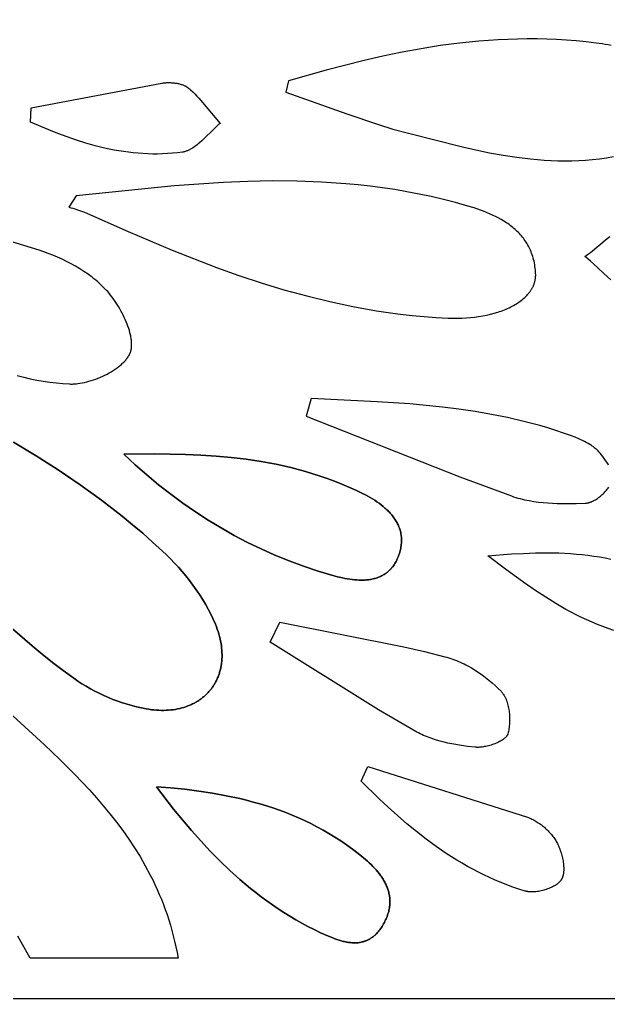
# Model space of a CAD drawing. Header units: millimetres. Extents: x 676 to 2676, y 767 to 1767.
# Drawn here: x 1864.7 to 2156.6, y 767.3 to 1252.6 of the extents above; entities that cross this region are included whole.
import ezdxf

# ---------------------------------------------------------------- set-up
doc = ezdxf.new("R2010")
doc.units = ezdxf.units.MM
doc.layers.add('Layer 1', color=7, linetype='Continuous')

msp = doc.modelspace()

# ---------------------------------------------------------------- linework, layer by layer
at = {"layer": 'Layer 1'}
for points in [[(675.98, 767.35), (2675.98, 767.35), (2675.98, 1767.35), (675.98, 1767.35)], [(1870.34, 1208.91), (1935.13, 1221.09), (1935.53, 1221.15), (1935.95, 1221.2), (1936.36, 1221.25), (1936.79, 1221.29), (1937.22, 1221.32), (1937.66, 1221.35), (1938.1, 1221.36), (1938.55, 1221.37), (1939, 1221.36), (1939.45, 1221.35), (1939.91, 1221.33), (1940.36, 1221.3), (1940.81, 1221.26), (1941.27, 1221.22), (1941.72, 1221.16), (1942.17, 1221.09), (1942.61, 1221.02), (1943.05, 1220.93), (1943.49, 1220.84), (1943.92, 1220.73), (1944.34, 1220.62), (1944.76, 1220.49), (1945.17, 1220.36), (1945.56, 1220.21), (1945.95, 1220.06), (1946.33, 1219.89), (1946.52, 1219.81), (1946.7, 1219.72), (1946.88, 1219.63), (1947.05, 1219.53), (1947.22, 1219.44), (1947.39, 1219.34), (1947.56, 1219.23), (1947.72, 1219.13), (1947.88, 1219.02), (1948.03, 1218.91), (1948.18, 1218.8), (1948.33, 1218.68), (1948.89, 1218.21), (1949.44, 1217.74), (1950.52, 1216.76), (1951.57, 1215.75), (1952.59, 1214.71), (1953.6, 1213.64), (1954.58, 1212.55), (1964.06, 1201.16), (1963.48, 1200.68), (1962.9, 1200.19), (1961.76, 1199.16), (1954.95, 1192.54), (1953.81, 1191.5), (1953.23, 1191.01), (1952.65, 1190.53), (1952.07, 1190.08), (1951.49, 1189.64), (1950.9, 1189.23), (1950.31, 1188.84), (1950.02, 1188.66), (1949.72, 1188.48), (1949.42, 1188.32), (1949.12, 1188.16), (1948.82, 1188), (1948.52, 1187.86), (1948.21, 1187.72), (1947.91, 1187.59), (1947.6, 1187.47), (1947.3, 1187.36), (1946.99, 1187.26), (1946.68, 1187.17), (1946.37, 1187.09), (1946.05, 1187.02), (1945.74, 1186.96), (1945.42, 1186.91), (1942.93, 1186.59), (1940.45, 1186.34), (1937.99, 1186.15), (1935.53, 1186.03), (1933.08, 1185.97), (1930.64, 1185.97), (1928.21, 1186.03), (1925.79, 1186.14), (1923.38, 1186.31), (1920.98, 1186.54), (1918.59, 1186.82), (1916.21, 1187.15), (1913.83, 1187.52), (1911.47, 1187.95), (1909.11, 1188.42), (1906.76, 1188.93), (1902.09, 1190.08), (1897.44, 1191.39), (1892.83, 1192.84), (1888.24, 1194.41), (1883.68, 1196.1), (1879.15, 1197.89), (1870.15, 1201.72)], [(1916.3, 1037.17), (1931.67, 1037.33), (1946.93, 1037.06), (1954.51, 1036.72), (1962.05, 1036.22), (1969.56, 1035.52), (1977.02, 1034.62), (1984.45, 1033.5), (1988.14, 1032.84), (1991.82, 1032.13), (1995.49, 1031.34), (1999.15, 1030.48), (2002.79, 1029.56), (2006.42, 1028.55), (2010.04, 1027.48), (2013.64, 1026.32), (2017.22, 1025.08), (2020.8, 1023.75), (2024.35, 1022.34), (2027.9, 1020.83), (2031.42, 1019.24), (2034.93, 1017.55), (2036.13, 1016.94), (2037.31, 1016.31), (2038.46, 1015.66), (2039.6, 1014.99), (2040.71, 1014.29), (2041.79, 1013.57), (2042.85, 1012.83), (2043.87, 1012.07), (2044.86, 1011.28), (2045.81, 1010.47), (2046.27, 1010.06), (2046.72, 1009.64), (2047.16, 1009.22), (2047.59, 1008.79), (2048, 1008.35), (2048.41, 1007.91), (2048.81, 1007.46), (2049.19, 1007.01), (2049.56, 1006.55), (2049.92, 1006.08), (2050.26, 1005.61), (2050.6, 1005.13), (2050.92, 1004.65), (2051.22, 1004.16), (2051.51, 1003.66), (2051.79, 1003.16), (2052.05, 1002.65), (2052.3, 1002.13), (2052.53, 1001.61), (2052.74, 1001.09), (2052.94, 1000.55), (2053.13, 1000.01), (2053.29, 999.47), (2053.44, 998.92), (2053.58, 998.36), (2053.69, 997.79), (2053.79, 997.22), (2053.87, 996.64), (2053.93, 996.06), (2053.97, 995.47), (2054, 994.87), (2054, 994.27), (2053.99, 993.66), (2053.95, 993.05), (2053.9, 992.42), (2053.82, 991.8), (2053.72, 991.16), (2053.61, 990.52), (2053.47, 989.87), (2053.31, 989.22), (2053.12, 988.55), (2052.92, 987.89), (2052.69, 987.21), (2052.44, 986.53), (2052.18, 985.87), (2051.9, 985.24), (2051.61, 984.62), (2051.31, 984.03), (2051, 983.46), (2050.67, 982.91), (2050.33, 982.38), (2049.98, 981.88), (2049.62, 981.39), (2049.44, 981.15), (2049.25, 980.92), (2049.06, 980.7), (2048.87, 980.48), (2048.67, 980.26), (2048.47, 980.05), (2048.27, 979.84), (2048.07, 979.64), (2047.87, 979.44), (2047.66, 979.25), (2047.45, 979.06), (2047.24, 978.88), (2047.02, 978.7), (2046.8, 978.53), (2046.58, 978.36), (2046.36, 978.19), (2046.14, 978.03), (2045.91, 977.87), (2045.45, 977.57), (2044.98, 977.29), (2044.51, 977.02), (2044.02, 976.77), (2043.53, 976.54), (2043.03, 976.32), (2042.53, 976.12), (2042.01, 975.93), (2041.49, 975.76), (2040.97, 975.6), (2040.44, 975.46), (2039.9, 975.33), (2039.36, 975.21), (2038.81, 975.11), (2038.25, 975.02), (2037.69, 974.94), (2037.13, 974.87), (2036.56, 974.82), (2035.99, 974.78), (2035.41, 974.75), (2034.84, 974.73), (2034.25, 974.72), (2033.08, 974.74), (2031.89, 974.79), (2030.7, 974.89), (2029.5, 975.02), (2028.3, 975.18), (2027.1, 975.37), (2025.9, 975.59), (2024.69, 975.83), (2022.31, 976.38), (2019.95, 977), (2012.6, 979.19), (2005.37, 981.61), (1998.26, 984.24), (1991.28, 987.09), (1984.41, 990.16), (1977.67, 993.44), (1971.04, 996.92), (1964.53, 1000.62), (1958.13, 1004.51), (1951.84, 1008.6), (1945.66, 1012.89), (1939.58, 1017.37), (1933.61, 1022.04), (1927.74, 1026.9), (1921.97, 1031.95)], [(1916.3, 1037.17), (1921.97, 1031.95), (1927.74, 1026.9), (1933.61, 1022.04), (1939.58, 1017.37), (1945.66, 1012.89), (1951.84, 1008.6), (1958.13, 1004.51), (1964.53, 1000.62), (1971.04, 996.92), (1977.67, 993.44), (1984.41, 990.16), (1991.28, 987.09), (1998.26, 984.24), (2005.37, 981.61), (2012.6, 979.19), (2019.95, 977), (2022.31, 976.38), (2024.69, 975.83), (2025.9, 975.59), (2027.1, 975.37), (2028.3, 975.18), (2029.5, 975.02), (2030.7, 974.89), (2031.89, 974.79), (2033.08, 974.74), (2034.25, 974.72), (2034.84, 974.73), (2035.41, 974.75), (2035.99, 974.78), (2036.56, 974.82), (2037.13, 974.87), (2037.69, 974.94), (2038.25, 975.02), (2038.81, 975.11), (2039.36, 975.21), (2039.9, 975.33), (2040.44, 975.46), (2040.97, 975.6), (2041.49, 975.76), (2042.01, 975.93), (2042.53, 976.12), (2043.03, 976.32), (2043.53, 976.54), (2044.02, 976.77), (2044.51, 977.02), (2044.98, 977.29), (2045.45, 977.57), (2045.91, 977.87), (2046.14, 978.03), (2046.36, 978.19), (2046.58, 978.36), (2046.8, 978.53), (2047.02, 978.7), (2047.24, 978.88), (2047.45, 979.06), (2047.66, 979.25), (2047.87, 979.44), (2048.07, 979.64), (2048.27, 979.84), (2048.47, 980.05), (2048.67, 980.26), (2048.87, 980.48), (2049.06, 980.7), (2049.25, 980.92), (2049.44, 981.15), (2049.62, 981.39), (2049.98, 981.88), (2050.33, 982.38), (2050.67, 982.91), (2051, 983.46), (2051.31, 984.03), (2051.61, 984.62), (2051.9, 985.24), (2052.18, 985.87), (2052.44, 986.53), (2052.69, 987.21), (2052.92, 987.89), (2053.12, 988.55), (2053.31, 989.22), (2053.47, 989.87), (2053.61, 990.52), (2053.72, 991.16), (2053.82, 991.8), (2053.9, 992.42), (2053.95, 993.05), (2053.99, 993.66), (2054, 994.27), (2054, 994.87), (2053.97, 995.47), (2053.93, 996.06), (2053.87, 996.64), (2053.79, 997.22), (2053.69, 997.79), (2053.58, 998.36), (2053.44, 998.92), (2053.29, 999.47), (2053.13, 1000.01), (2052.94, 1000.55), (2052.74, 1001.09), (2052.53, 1001.61), (2052.3, 1002.13), (2052.05, 1002.65), (2051.79, 1003.16), (2051.51, 1003.66), (2051.22, 1004.16), (2050.92, 1004.65), (2050.6, 1005.13), (2050.26, 1005.61), (2049.92, 1006.08), (2049.56, 1006.55), (2049.19, 1007.01), (2048.81, 1007.46), (2048.41, 1007.91), (2048, 1008.35), (2047.59, 1008.79), (2047.16, 1009.22), (2046.72, 1009.64), (2046.27, 1010.06), (2045.81, 1010.47), (2044.86, 1011.28), (2043.87, 1012.07), (2042.85, 1012.83), (2041.79, 1013.57), (2040.71, 1014.29), (2039.6, 1014.99), (2038.46, 1015.66), (2037.31, 1016.31), (2036.13, 1016.94), (2034.93, 1017.55), (2031.42, 1019.24), (2027.9, 1020.83), (2024.35, 1022.34), (2020.8, 1023.75), (2017.22, 1025.08), (2013.64, 1026.32), (2010.04, 1027.48), (2006.42, 1028.55), (2002.79, 1029.56), (1999.15, 1030.48), (1995.49, 1031.34), (1991.82, 1032.13), (1988.14, 1032.84), (1984.45, 1033.5), (1977.02, 1034.62), (1969.56, 1035.52), (1962.05, 1036.22), (1954.51, 1036.72), (1946.93, 1037.06), (1931.67, 1037.33)], [(1993.68, 953.92), (2055.2, 941.63), (2065.38, 939.3), (2075.51, 936.77), (2076.46, 936.51), (2077.42, 936.23), (2078.38, 935.92), (2079.33, 935.59), (2080.28, 935.23), (2081.23, 934.86), (2082.18, 934.46), (2083.12, 934.04), (2084.06, 933.61), (2084.99, 933.15), (2085.92, 932.68), (2086.84, 932.19), (2088.67, 931.16), (2090.47, 930.06), (2092.23, 928.91), (2093.96, 927.7), (2095.65, 926.44), (2097.3, 925.14), (2098.9, 923.81), (2100.44, 922.44), (2101.94, 921.04), (2103.37, 919.62), (2103.56, 919.42), (2103.75, 919.2), (2103.94, 918.98), (2104.12, 918.74), (2104.3, 918.5), (2104.47, 918.25), (2104.64, 918), (2104.8, 917.74), (2104.96, 917.47), (2105.11, 917.19), (2105.26, 916.91), (2105.4, 916.62), (2105.54, 916.32), (2105.68, 916.02), (2105.8, 915.72), (2105.93, 915.4), (2106.05, 915.09), (2106.16, 914.77), (2106.38, 914.11), (2106.58, 913.43), (2106.76, 912.74), (2106.92, 912.04), (2107.06, 911.32), (2107.19, 910.6), (2107.29, 909.86), (2107.38, 909.12), (2107.46, 908.38), (2107.51, 907.63), (2107.55, 906.88), (2107.57, 906.13), (2107.57, 905.39), (2107.56, 904.65), (2107.53, 903.92), (2107.49, 903.19), (2107.42, 902.47), (2107.34, 901.77), (2107.25, 901.08), (2107.14, 900.4), (2107.01, 899.74), (2106.87, 899.1), (2106.71, 898.49), (2106.7, 898.44), (2106.69, 898.4), (2106.66, 898.32), (2106.63, 898.23), (2106.59, 898.15), (2106.56, 898.07), (2106.52, 897.98), (2106.47, 897.9), (2106.43, 897.81), (2106.38, 897.73), (2106.33, 897.65), (2106.27, 897.56), (2106.21, 897.48), (2106.15, 897.4), (2106.09, 897.32), (2106.02, 897.23), (2105.96, 897.15), (2105.89, 897.07), (2105.81, 896.99), (2105.74, 896.9), (2105.66, 896.82), (2105.49, 896.66), (2105.32, 896.5), (2105.13, 896.34), (2104.94, 896.18), (2104.74, 896.02), (2104.53, 895.87), (2104.31, 895.71), (2104.09, 895.56), (2103.85, 895.41), (2103.61, 895.26), (2103.11, 894.96), (2102.59, 894.68), (2102.04, 894.4), (2101.47, 894.14), (2100.88, 893.88), (2100.28, 893.64), (2099.67, 893.41), (2099.04, 893.19), (2098.41, 892.98), (2097.77, 892.79), (2097.12, 892.61), (2096.48, 892.45), (2095.84, 892.31), (2095.2, 892.18), (2094.57, 892.07), (2093.94, 891.98), (2093.33, 891.91), (2092.73, 891.86), (2092.15, 891.82), (2091.86, 891.82), (2091.58, 891.82), (2091.31, 891.82), (2091.04, 891.83), (2090.77, 891.85), (2090.52, 891.87), (2086.68, 892.29), (2082.8, 892.83), (2080.86, 893.16), (2078.93, 893.52), (2077, 893.93), (2075.08, 894.38), (2073.18, 894.87), (2071.3, 895.42), (2069.45, 896.01), (2067.63, 896.67), (2065.84, 897.37), (2064.95, 897.75), (2064.08, 898.14), (2063.22, 898.54), (2062.37, 898.96), (2061.54, 899.4), (2060.71, 899.86), (2042.53, 910.49), (1988.88, 943.98)], [(2037.22, 882.3), (2116.5, 857.17), (2117.03, 856.97), (2117.57, 856.76), (2118.11, 856.53), (2118.64, 856.28), (2119.18, 856.02), (2119.71, 855.74), (2120.24, 855.44), (2120.77, 855.13), (2121.3, 854.81), (2121.82, 854.47), (2122.33, 854.12), (2122.84, 853.75), (2123.35, 853.37), (2123.84, 852.98), (2124.33, 852.58), (2124.82, 852.17), (2125.29, 851.75), (2125.76, 851.32), (2126.21, 850.88), (2126.66, 850.44), (2127.09, 849.98), (2127.52, 849.52), (2127.93, 849.06), (2128.33, 848.58), (2128.72, 848.11), (2129.09, 847.62), (2129.45, 847.14), (2129.79, 846.65), (2130.12, 846.15), (2130.43, 845.66), (2130.73, 845.16), (2131, 844.66), (2131.27, 844.15), (2131.53, 843.62), (2131.79, 843.07), (2132.03, 842.5), (2132.27, 841.92), (2132.5, 841.32), (2132.72, 840.71), (2132.93, 840.09), (2133.13, 839.45), (2133.32, 838.82), (2133.5, 838.17), (2133.66, 837.52), (2133.81, 836.87), (2133.94, 836.21), (2134.06, 835.56), (2134.16, 834.91), (2134.25, 834.26), (2134.32, 833.62), (2134.37, 832.98), (2134.41, 832.35), (2134.42, 831.73), (2134.41, 831.13), (2134.4, 830.83), (2134.39, 830.54), (2134.37, 830.25), (2134.34, 829.96), (2134.31, 829.68), (2134.27, 829.4), (2134.23, 829.12), (2134.18, 828.85), (2134.13, 828.59), (2134.07, 828.33), (2134, 828.08), (2133.93, 827.83), (2133.85, 827.59), (2133.76, 827.35), (2133.67, 827.12), (2133.57, 826.9), (2133.52, 826.79), (2133.47, 826.68), (2133.42, 826.57), (2133.36, 826.47), (2133.3, 826.37), (2133.24, 826.27), (2133.18, 826.17), (2133.12, 826.07), (2133.05, 825.97), (2132.98, 825.88), (2132.91, 825.78), (2132.84, 825.69), (2132.76, 825.59), (2132.68, 825.5), (2132.52, 825.31), (2132.35, 825.12), (2132.17, 824.94), (2131.97, 824.76), (2131.78, 824.58), (2131.57, 824.4), (2131.35, 824.23), (2131.13, 824.06), (2130.9, 823.89), (2130.66, 823.72), (2130.41, 823.56), (2130.16, 823.4), (2129.9, 823.24), (2129.64, 823.09), (2129.37, 822.94), (2128.81, 822.64), (2128.23, 822.36), (2127.64, 822.1), (2127.03, 821.84), (2126.4, 821.61), (2125.77, 821.38), (2125.12, 821.18), (2124.47, 820.99), (2123.81, 820.82), (2123.15, 820.67), (2122.49, 820.53), (2121.83, 820.42), (2121.17, 820.32), (2120.52, 820.24), (2119.87, 820.19), (2119.24, 820.16), (2118.93, 820.15), (2118.62, 820.15), (2118.31, 820.15), (2118.01, 820.16), (2117.71, 820.17), (2117.42, 820.19), (2117.13, 820.22), (2116.85, 820.25), (2116.57, 820.29), (2116.29, 820.34), (2116.03, 820.39), (2115.77, 820.45), (2115.51, 820.51), (2115.26, 820.58), (2112.23, 821.54), (2109.23, 822.55), (2106.28, 823.64), (2103.36, 824.78), (2100.49, 825.98), (2097.65, 827.24), (2094.85, 828.56), (2092.09, 829.93), (2089.36, 831.35), (2086.67, 832.83), (2084.01, 834.35), (2081.38, 835.92), (2078.78, 837.54), (2076.21, 839.21), (2071.16, 842.67), (2066.22, 846.29), (2061.38, 850.05), (2056.64, 853.96), (2051.98, 857.98), (2047.39, 862.12), (2042.88, 866.36), (2034.03, 875.07)], [(1932.46, 872.31), (1939.53, 871.73), (1946.53, 871.01), (1953.48, 870.13), (1960.35, 869.08), (1967.14, 867.84), (1973.85, 866.39), (1977.17, 865.59), (1980.47, 864.72), (1983.74, 863.8), (1987, 862.82), (1990.22, 861.77), (1993.43, 860.65), (1996.6, 859.47), (1999.75, 858.22), (2002.87, 856.89), (2005.97, 855.5), (2009.03, 854.02), (2012.07, 852.47), (2015.08, 850.83), (2018.05, 849.12), (2021, 847.32), (2023.91, 845.43), (2026.79, 843.46), (2029.64, 841.39), (2032.45, 839.23), (2035.23, 836.98), (2036.18, 836.17), (2037.11, 835.36), (2038.02, 834.53), (2038.9, 833.68), (2039.76, 832.83), (2040.59, 831.96), (2041.39, 831.08), (2042.15, 830.19), (2042.88, 829.28), (2043.58, 828.36), (2043.91, 827.9), (2044.23, 827.43), (2044.54, 826.96), (2044.84, 826.49), (2045.13, 826.01), (2045.41, 825.53), (2045.68, 825.04), (2045.93, 824.55), (2046.18, 824.06), (2046.41, 823.56), (2046.63, 823.06), (2046.83, 822.56), (2047.03, 822.05), (2047.21, 821.54), (2047.37, 821.03), (2047.53, 820.51), (2047.67, 819.98), (2047.79, 819.46), (2047.9, 818.93), (2048, 818.4), (2048.08, 817.86), (2048.14, 817.32), (2048.19, 816.77), (2048.22, 816.22), (2048.24, 815.67), (2048.24, 815.11), (2048.23, 814.55), (2048.19, 813.98), (2048.14, 813.41), (2048.08, 812.84), (2047.99, 812.26), (2047.89, 811.68), (2047.77, 811.09), (2047.63, 810.5), (2047.47, 809.91), (2047.29, 809.31), (2047.09, 808.7), (2046.88, 808.09), (2046.64, 807.48), (2046.39, 806.87), (2046.11, 806.24), (2045.81, 805.62), (2045.49, 804.99), (2045.15, 804.35), (2044.78, 803.69), (2044.39, 803.05), (2044, 802.45), (2043.6, 801.86), (2043.2, 801.31), (2042.79, 800.78), (2042.37, 800.28), (2041.95, 799.81), (2041.52, 799.36), (2041.3, 799.14), (2041.08, 798.93), (2040.86, 798.73), (2040.64, 798.53), (2040.42, 798.34), (2040.2, 798.16), (2039.97, 797.98), (2039.74, 797.8), (2039.52, 797.64), (2039.29, 797.47), (2039.06, 797.32), (2038.83, 797.16), (2038.59, 797.02), (2038.36, 796.88), (2038.12, 796.74), (2037.89, 796.61), (2037.65, 796.49), (2037.41, 796.37), (2037.17, 796.26), (2036.93, 796.15), (2036.69, 796.04), (2036.45, 795.95), (2036.21, 795.85), (2035.96, 795.76), (2035.72, 795.68), (2035.47, 795.6), (2035.22, 795.52), (2034.98, 795.45), (2034.73, 795.39), (2034.48, 795.33), (2033.98, 795.22), (2033.47, 795.13), (2032.97, 795.05), (2032.46, 794.99), (2031.94, 794.95), (2031.43, 794.93), (2030.91, 794.91), (2030.4, 794.92), (2029.88, 794.93), (2029.36, 794.96), (2028.83, 795.01), (2028.31, 795.06), (2027.78, 795.13), (2027.26, 795.21), (2026.73, 795.31), (2026.21, 795.41), (2025.68, 795.52), (2025.15, 795.65), (2024.1, 795.92), (2023.05, 796.23), (2022, 796.57), (2020.95, 796.94), (2019.92, 797.33), (2017.86, 798.16), (2015.85, 799.04), (2013.89, 799.94), (2010.73, 801.46), (2007.63, 803.03), (2004.57, 804.67), (2001.56, 806.37), (1998.6, 808.12), (1995.69, 809.93), (1992.82, 811.8), (1990, 813.71), (1987.22, 815.68), (1984.48, 817.71), (1981.78, 819.78), (1979.13, 821.9), (1973.93, 826.27), (1968.87, 830.83), (1963.95, 835.55), (1959.15, 840.42), (1954.47, 845.44), (1949.9, 850.59), (1945.42, 855.86), (1941.02, 861.25)], [(1932.46, 872.31), (1941.02, 861.25), (1945.42, 855.86), (1949.9, 850.59), (1954.47, 845.44), (1959.15, 840.42), (1963.95, 835.55), (1968.87, 830.83), (1973.93, 826.27), (1979.13, 821.9), (1981.78, 819.78), (1984.48, 817.71), (1987.22, 815.68), (1990, 813.71), (1992.82, 811.8), (1995.69, 809.93), (1998.6, 808.12), (2001.56, 806.37), (2004.57, 804.67), (2007.63, 803.03), (2010.73, 801.46), (2013.89, 799.94), (2015.85, 799.04), (2017.86, 798.16), (2019.92, 797.33), (2020.95, 796.94), (2022, 796.57), (2023.05, 796.23), (2024.1, 795.92), (2025.15, 795.65), (2025.68, 795.52), (2026.21, 795.41), (2026.73, 795.31), (2027.26, 795.21), (2027.78, 795.13), (2028.31, 795.06), (2028.83, 795.01), (2029.36, 794.96), (2029.88, 794.93), (2030.4, 794.92), (2030.91, 794.91), (2031.43, 794.93), (2031.94, 794.95), (2032.46, 794.99), (2032.97, 795.05), (2033.47, 795.13), (2033.98, 795.22), (2034.48, 795.33), (2034.73, 795.39), (2034.98, 795.45), (2035.22, 795.52), (2035.47, 795.6), (2035.72, 795.68), (2035.96, 795.76), (2036.21, 795.85), (2036.45, 795.95), (2036.69, 796.04), (2036.93, 796.15), (2037.17, 796.26), (2037.41, 796.37), (2037.65, 796.49), (2037.89, 796.61), (2038.12, 796.74), (2038.36, 796.88), (2038.59, 797.02), (2038.83, 797.16), (2039.06, 797.32), (2039.29, 797.47), (2039.52, 797.64), (2039.74, 797.8), (2039.97, 797.98), (2040.2, 798.16), (2040.42, 798.34), (2040.64, 798.53), (2040.86, 798.73), (2041.08, 798.93), (2041.3, 799.14), (2041.52, 799.36), (2041.95, 799.81), (2042.37, 800.28), (2042.79, 800.78), (2043.2, 801.31), (2043.6, 801.86), (2044, 802.45), (2044.39, 803.05), (2044.78, 803.69), (2045.15, 804.35), (2045.49, 804.99), (2045.81, 805.62), (2046.11, 806.24), (2046.39, 806.87), (2046.64, 807.48), (2046.88, 808.09), (2047.09, 808.7), (2047.29, 809.31), (2047.47, 809.91), (2047.63, 810.5), (2047.77, 811.09), (2047.89, 811.68), (2047.99, 812.26), (2048.08, 812.84), (2048.14, 813.41), (2048.19, 813.98), (2048.23, 814.55), (2048.24, 815.11), (2048.24, 815.67), (2048.22, 816.22), (2048.19, 816.77), (2048.14, 817.32), (2048.08, 817.86), (2048, 818.4), (2047.9, 818.93), (2047.79, 819.46), (2047.67, 819.98), (2047.53, 820.51), (2047.37, 821.03), (2047.21, 821.54), (2047.03, 822.05), (2046.83, 822.56), (2046.63, 823.06), (2046.41, 823.56), (2046.18, 824.06), (2045.93, 824.55), (2045.68, 825.04), (2045.41, 825.53), (2045.13, 826.01), (2044.84, 826.49), (2044.54, 826.96), (2044.23, 827.43), (2043.91, 827.9), (2043.58, 828.36), (2042.88, 829.28), (2042.15, 830.19), (2041.39, 831.08), (2040.59, 831.96), (2039.76, 832.83), (2038.9, 833.68), (2038.02, 834.53), (2037.11, 835.36), (2036.18, 836.17), (2035.23, 836.98), (2032.45, 839.23), (2029.64, 841.39), (2026.79, 843.46), (2023.91, 845.43), (2021, 847.32), (2018.05, 849.12), (2015.08, 850.83), (2012.07, 852.47), (2009.03, 854.02), (2005.97, 855.5), (2002.87, 856.89), (1999.75, 858.22), (1996.6, 859.47), (1993.43, 860.65), (1990.22, 861.77), (1987, 862.82), (1983.74, 863.8), (1980.47, 864.72), (1977.17, 865.59), (1973.85, 866.39), (1967.14, 867.84), (1960.35, 869.08), (1953.48, 870.13), (1946.53, 871.01), (1939.53, 871.73)]]:
    msp.add_lwpolyline(points, close=True, dxfattribs=at)
for points in [[(2157.95, 1239.71), (2156.42, 1240.02), (2154.91, 1240.3), (2153.4, 1240.55), (2150.47, 1240.97), (2145.56, 1241.55), (2140.66, 1242.04), (2135.77, 1242.43), (2130.9, 1242.72), (2126.03, 1242.92), (2121.18, 1243.02), (2116.34, 1243.04), (2111.51, 1242.98), (2101.88, 1242.6), (2092.28, 1241.91), (2082.73, 1240.93), (2073.21, 1239.68), (2063.72, 1238.17), (2054.25, 1236.43), (2044.82, 1234.48), (2035.41, 1232.34), (2016.66, 1227.57), (1997.98, 1222.27), (1996.66, 1216.57), (2026.91, 1205.82), (2042.09, 1200.7), (2049.75, 1198.36), (2057.45, 1196.23), (2084.2, 1189.51), (2090.92, 1188.01), (2097.65, 1186.63), (2104.41, 1185.4), (2111.17, 1184.36), (2117.95, 1183.54), (2121.35, 1183.21), (2124.76, 1182.95), (2128.16, 1182.76), (2131.57, 1182.64), (2134.99, 1182.59), (2138.41, 1182.63), (2141.84, 1182.74), (2145.27, 1182.94), (2148.7, 1183.23), (2152.14, 1183.62), (2155.59, 1184.1), (2159.04, 1184.68)], [(1863.48, 1076.16), (1866.7, 1075.33), (1869.93, 1074.58), (1873.17, 1073.92), (1876.42, 1073.34), (1879.66, 1072.85), (1882.9, 1072.45), (1886.13, 1072.15), (1889.35, 1071.96), (1889.84, 1071.94), (1890.34, 1071.94), (1890.84, 1071.94), (1891.36, 1071.96), (1891.87, 1071.99), (1892.4, 1072.03), (1892.93, 1072.08), (1893.47, 1072.14), (1894.56, 1072.3), (1895.67, 1072.49), (1896.79, 1072.73), (1897.92, 1073), (1899.06, 1073.3), (1900.21, 1073.64), (1901.35, 1074.02), (1902.5, 1074.42), (1903.63, 1074.86), (1904.76, 1075.33), (1905.87, 1075.82), (1906.97, 1076.35), (1908.04, 1076.89), (1909.1, 1077.46), (1910.12, 1078.06), (1911.12, 1078.67), (1912.08, 1079.31), (1913.01, 1079.97), (1913.45, 1080.3), (1913.89, 1080.64), (1914.32, 1080.98), (1914.73, 1081.33), (1915.13, 1081.68), (1915.52, 1082.03), (1915.9, 1082.39), (1916.26, 1082.74), (1916.62, 1083.11), (1916.95, 1083.47), (1917.27, 1083.84), (1917.58, 1084.21), (1917.87, 1084.59), (1918.15, 1084.96), (1918.41, 1085.34), (1918.65, 1085.72), (1918.77, 1085.91), (1918.88, 1086.1), (1918.99, 1086.29), (1919.09, 1086.48), (1919.19, 1086.67), (1919.28, 1086.87), (1919.37, 1087.06), (1919.45, 1087.25), (1919.53, 1087.43), (1919.6, 1087.62), (1919.66, 1087.8), (1919.73, 1087.99), (1919.78, 1088.18), (1919.84, 1088.38), (1919.89, 1088.58), (1919.94, 1088.78), (1919.98, 1088.98), (1920.02, 1089.19), (1920.06, 1089.39), (1920.09, 1089.6), (1920.12, 1089.82), (1920.14, 1090.03), (1920.18, 1090.47), (1920.21, 1090.91), (1920.22, 1091.37), (1920.22, 1091.83), (1920.2, 1092.3), (1920.17, 1092.77), (1920.13, 1093.26), (1920.08, 1093.75), (1920.01, 1094.25), (1919.94, 1094.75), (1919.85, 1095.26), (1919.75, 1095.77), (1919.64, 1096.29), (1919.38, 1097.34), (1919.09, 1098.41), (1918.75, 1099.48), (1918.38, 1100.57), (1917.97, 1101.67), (1917.53, 1102.76), (1917.06, 1103.86), (1916.56, 1104.96), (1916.03, 1106.05), (1915.48, 1107.13), (1914.9, 1108.21), (1914.31, 1109.27), (1913.69, 1110.31), (1913.06, 1111.33), (1912.41, 1112.34), (1911.75, 1113.31), (1911.08, 1114.26), (1910.4, 1115.18), (1909.72, 1116.07), (1909.03, 1116.92), (1908.34, 1117.73), (1907.65, 1118.49), (1906.84, 1119.34), (1906.01, 1120.18), (1905.16, 1121), (1904.28, 1121.81), (1903.38, 1122.61), (1902.47, 1123.39), (1901.53, 1124.15), (1900.57, 1124.91), (1899.6, 1125.64), (1898.61, 1126.37), (1896.58, 1127.77), (1894.5, 1129.11), (1892.37, 1130.39), (1890.19, 1131.6), (1887.98, 1132.76), (1885.74, 1133.85), (1883.47, 1134.87), (1881.19, 1135.83), (1878.91, 1136.72), (1876.62, 1137.54), (1874.34, 1138.29), (1851.36, 1145.23)], [(2157.72, 1123.65), (2156.3, 1124.87), (2149.15, 1131.53), (2147.73, 1132.82), (2146.31, 1134.02), (2145.6, 1134.59), (2144.89, 1135.13), (2145.59, 1135.61), (2146.28, 1136.1), (2147.66, 1137.15), (2155.97, 1144), (2157.35, 1145.05)], [(2156.69, 1031.65), (2156.41, 1032.15), (2156.11, 1032.64), (2155.81, 1033.13), (2155.17, 1034.1), (2154.51, 1035.04), (2153.83, 1035.95), (2153.14, 1036.82), (2152.46, 1037.64), (2151.78, 1038.4), (2151.46, 1038.74), (2151.13, 1039.07), (2150.79, 1039.4), (2150.43, 1039.71), (2150.07, 1040.03), (2149.7, 1040.33), (2149.32, 1040.63), (2148.94, 1040.92), (2148.54, 1041.2), (2148.14, 1041.48), (2147.73, 1041.75), (2147.31, 1042.01), (2146.46, 1042.52), (2145.59, 1043.01), (2144.71, 1043.48), (2143.8, 1043.92), (2142.89, 1044.34), (2141.97, 1044.75), (2140.12, 1045.51), (2138.29, 1046.2), (2134.36, 1047.6), (2130.42, 1048.91), (2126.47, 1050.15), (2122.51, 1051.31), (2114.57, 1053.43), (2106.59, 1055.28), (2098.58, 1056.9), (2090.54, 1058.29), (2082.47, 1059.48), (2074.38, 1060.49), (2058.15, 1062.07), (2041.86, 1063.19), (2009.19, 1064.76), (2006.67, 1055.96), (2082.86, 1025.86), (2108.47, 1016.45), (2109.54, 1016.09), (2110.62, 1015.75), (2111.71, 1015.43), (2112.81, 1015.13), (2113.92, 1014.85), (2115.03, 1014.59), (2117.29, 1014.13), (2119.57, 1013.74), (2121.87, 1013.42), (2124.2, 1013.17), (2126.53, 1012.97), (2128.88, 1012.82), (2131.24, 1012.72), (2135.95, 1012.66), (2140.64, 1012.73), (2145.27, 1012.89), (2145.38, 1012.9), (2145.5, 1012.91), (2145.61, 1012.92), (2145.73, 1012.93), (2145.96, 1012.96), (2146.19, 1013), (2146.43, 1013.05), (2146.67, 1013.1), (2146.91, 1013.17), (2147.15, 1013.24), (2147.39, 1013.32), (2147.64, 1013.4), (2147.88, 1013.49), (2148.13, 1013.59), (2148.38, 1013.7), (2148.63, 1013.81), (2148.88, 1013.92), (2149.13, 1014.05), (2149.38, 1014.18), (2149.63, 1014.32), (2150.13, 1014.6), (2150.62, 1014.92), (2151.12, 1015.25), (2151.61, 1015.6), (2152.1, 1015.96), (2152.58, 1016.35), (2153.05, 1016.74), (2153.51, 1017.16), (2153.97, 1017.58), (2154.41, 1018.02), (2154.83, 1018.46), (2155.25, 1018.92), (2155.65, 1019.38), (2156.03, 1019.84), (2156.39, 1020.31), (2156.74, 1020.79)], [(1861.59, 1043.08), (1872.84, 1036.37), (1883.87, 1029.36), (1894.68, 1022.04), (1905.25, 1014.37), (1915.59, 1006.35), (1920.66, 1002.19), (1925.68, 997.93), (1930.63, 993.58), (1935.52, 989.11), (1937.53, 987.2), (1939.5, 985.23), (1941.45, 983.2), (1943.36, 981.11), (1945.23, 978.97), (1947.06, 976.78), (1948.83, 974.55), (1950.55, 972.27), (1952.2, 969.95), (1953.79, 967.6), (1955.31, 965.21), (1956.76, 962.79), (1958.13, 960.34), (1959.41, 957.87), (1960.61, 955.37), (1961.71, 952.86), (1962.2, 951.63), (1962.65, 950.42), (1963.06, 949.21), (1963.43, 948.02), (1963.76, 946.83), (1964.06, 945.65), (1964.31, 944.49), (1964.52, 943.33), (1964.7, 942.19), (1964.84, 941.05), (1964.94, 939.94), (1965, 938.83), (1965.03, 937.74), (1965.02, 936.66), (1964.98, 935.59), (1964.9, 934.54), (1964.78, 933.51), (1964.71, 933), (1964.64, 932.49), (1964.55, 931.99), (1964.45, 931.49), (1964.35, 931), (1964.24, 930.51), (1964.11, 930.02), (1963.99, 929.54), (1963.85, 929.06), (1963.7, 928.59), (1963.55, 928.12), (1963.39, 927.66), (1963.22, 927.2), (1963.04, 926.74), (1962.85, 926.29), (1962.66, 925.85), (1962.46, 925.41), (1962.25, 924.97), (1962.03, 924.54), (1961.81, 924.12), (1961.58, 923.7), (1961.34, 923.29), (1961.09, 922.88), (1960.83, 922.47), (1960.57, 922.07), (1960.3, 921.68), (1960.03, 921.29), (1959.74, 920.91), (1959.45, 920.53), (1959.15, 920.16), (1958.85, 919.8), (1958.53, 919.44), (1958.21, 919.09), (1957.89, 918.74), (1957.55, 918.4), (1957.21, 918.06), (1956.86, 917.73), (1956.51, 917.41), (1956.15, 917.09), (1955.78, 916.78), (1955.41, 916.48), (1955.03, 916.18), (1954.64, 915.89), (1954.25, 915.6), (1953.84, 915.32), (1953.44, 915.05), (1953.03, 914.78), (1952.61, 914.52), (1952.18, 914.27), (1951.75, 914.03), (1951.31, 913.79), (1950.87, 913.56), (1950.42, 913.33), (1949.96, 913.12), (1949.5, 912.91), (1949.03, 912.7), (1948.08, 912.32), (1947.1, 911.96), (1946.1, 911.64), (1945.08, 911.34), (1944.04, 911.08), (1942.98, 910.85), (1941.89, 910.65), (1940.79, 910.48), (1939.67, 910.34), (1938.52, 910.24), (1937.36, 910.17), (1936.17, 910.14), (1934.97, 910.14), (1933.75, 910.17), (1932.52, 910.24), (1931.26, 910.35), (1929.99, 910.49), (1928.7, 910.67), (1927.4, 910.89), (1925.05, 911.35), (1922.69, 911.88), (1920.33, 912.49), (1917.97, 913.16), (1915.62, 913.91), (1913.29, 914.72), (1910.97, 915.6), (1908.66, 916.54), (1906.39, 917.54), (1904.14, 918.6), (1901.93, 919.71), (1899.76, 920.88), (1897.63, 922.1), (1895.55, 923.38), (1893.53, 924.7), (1891.56, 926.07), (1886.26, 929.94), (1881.05, 933.91), (1875.93, 937.95), (1870.9, 942.07), (1861.09, 950.53)], [(1861.09, 950.53), (1870.9, 942.07), (1875.93, 937.95), (1881.05, 933.91), (1886.26, 929.94), (1891.56, 926.07), (1893.53, 924.7), (1895.55, 923.38), (1897.63, 922.1), (1899.76, 920.88), (1901.93, 919.71), (1904.14, 918.6), (1906.39, 917.54), (1908.66, 916.54), (1910.97, 915.6), (1913.29, 914.72), (1915.62, 913.91), (1917.97, 913.16), (1920.33, 912.49), (1922.69, 911.88), (1925.05, 911.35), (1927.4, 910.89), (1928.7, 910.67), (1929.99, 910.49), (1931.26, 910.35), (1932.52, 910.24), (1933.75, 910.17), (1934.97, 910.14), (1936.17, 910.14), (1937.36, 910.17), (1938.52, 910.24), (1939.67, 910.34), (1940.79, 910.48), (1941.89, 910.65), (1942.98, 910.85), (1944.04, 911.08), (1945.08, 911.34), (1946.1, 911.64), (1947.1, 911.96), (1948.08, 912.32), (1949.03, 912.7), (1949.5, 912.91), (1949.96, 913.12), (1950.42, 913.33), (1950.87, 913.56), (1951.31, 913.79), (1951.75, 914.03), (1952.18, 914.27), (1952.61, 914.52), (1953.03, 914.78), (1953.44, 915.05), (1953.84, 915.32), (1954.25, 915.6), (1954.64, 915.89), (1955.03, 916.18), (1955.41, 916.48), (1955.78, 916.78), (1956.15, 917.09), (1956.51, 917.41), (1956.86, 917.73), (1957.21, 918.06), (1957.55, 918.4), (1957.89, 918.74), (1958.21, 919.09), (1958.53, 919.44), (1958.85, 919.8), (1959.15, 920.16), (1959.45, 920.53), (1959.74, 920.91), (1960.03, 921.29), (1960.3, 921.68), (1960.57, 922.07), (1960.83, 922.47), (1961.09, 922.88), (1961.34, 923.29), (1961.58, 923.7), (1961.81, 924.12), (1962.03, 924.54), (1962.25, 924.97), (1962.46, 925.41), (1962.66, 925.85), (1962.85, 926.29), (1963.04, 926.74), (1963.22, 927.2), (1963.39, 927.66), (1963.55, 928.12), (1963.7, 928.59), (1963.85, 929.06), (1963.99, 929.54), (1964.11, 930.02), (1964.24, 930.51), (1964.35, 931), (1964.45, 931.49), (1964.55, 931.99), (1964.64, 932.49), (1964.71, 933), (1964.78, 933.51), (1964.9, 934.54), (1964.98, 935.59), (1965.02, 936.66), (1965.03, 937.74), (1965, 938.83), (1964.94, 939.94), (1964.84, 941.05), (1964.7, 942.19), (1964.52, 943.33), (1964.31, 944.49), (1964.06, 945.65), (1963.76, 946.83), (1963.43, 948.02), (1963.06, 949.21), (1962.65, 950.42), (1962.2, 951.63), (1961.71, 952.86), (1960.61, 955.37), (1959.41, 957.87), (1958.13, 960.34), (1956.76, 962.79), (1955.31, 965.21), (1953.79, 967.6), (1952.2, 969.95), (1950.55, 972.27), (1948.83, 974.55), (1947.06, 976.78), (1945.23, 978.97), (1943.36, 981.11), (1941.45, 983.2), (1939.5, 985.23), (1937.53, 987.2), (1935.52, 989.11), (1930.63, 993.58), (1925.68, 997.93), (1920.66, 1002.19), (1915.59, 1006.35), (1905.25, 1014.37), (1894.68, 1022.04), (1883.87, 1029.36), (1872.84, 1036.37), (1861.59, 1043.08)], [(2159.26, 949.77), (2156.51, 950.69), (2153.79, 951.67), (2151.1, 952.72), (2148.44, 953.84), (2145.8, 955.01), (2143.19, 956.24), (2140.6, 957.52), (2138.04, 958.85), (2135.5, 960.23), (2130.48, 963.14), (2125.53, 966.2), (2120.64, 969.4), (2115.8, 972.73), (2106.24, 979.64), (2096.75, 986.78), (2108.6, 987.68), (2114.5, 988), (2120.37, 988.2), (2126.22, 988.27), (2132.04, 988.17), (2137.82, 987.89), (2140.7, 987.67), (2143.57, 987.4), (2146.42, 987.07), (2149.27, 986.68), (2152.1, 986.23), (2154.92, 985.71), (2157.73, 985.12)], [(1845.64, 921.67), (1877, 893.11), (1884.64, 885.81), (1892.09, 878.37), (1899.29, 870.75), (1902.77, 866.85), (1906.17, 862.9), (1909.48, 858.88), (1912.69, 854.79), (1915.79, 850.63), (1918.78, 846.38), (1921.65, 842.05), (1924.4, 837.63), (1927, 833.11), (1929.47, 828.5), (1930.65, 826.15), (1931.78, 823.77), (1932.88, 821.37), (1933.94, 818.94), (1934.96, 816.48), (1935.94, 813.99), (1936.87, 811.47), (1937.76, 808.92), (1938.61, 806.34), (1939.41, 803.73), (1940.16, 801.09), (1940.87, 798.41), (1941.53, 795.7), (1942.14, 792.95), (1942.7, 790.17), (1943.21, 787.35), (1869.85, 787.35), (1863.87, 798.21)]]:
    msp.add_lwpolyline(points, dxfattribs=at)
msp.add_lwpolyline([(1892.71, 1165.15), (1889.1, 1159.54, -0.034254), (1896.8, 1157.19), (1918.44, 1147.48), (1940.22, 1138.27), (1962.2, 1129.75), (1973.29, 1125.81), (1984.44, 1122.12), (1995.68, 1118.7), (2007, 1115.59), (2018.42, 1112.8), (2029.94, 1110.36), (2041.56, 1108.3), (2047.42, 1107.42), (2053.3, 1106.64), (2059.22, 1105.97), (2065.16, 1105.4), (2071.14, 1104.96), (2077.16, 1104.62), (2079.41, 1104.55), (2081.64, 1104.54), (2083.84, 1104.59), (2086, 1104.7), (2088.12, 1104.87), (2090.2, 1105.09), (2092.24, 1105.37), (2094.23, 1105.7), (2096.17, 1106.09), (2098.06, 1106.53), (2099.9, 1107.01), (2101.67, 1107.55), (2102.54, 1107.84), (2103.39, 1108.13), (2104.22, 1108.44), (2105.04, 1108.76), (2105.84, 1109.1), (2106.62, 1109.44), (2107.39, 1109.79), (2108.13, 1110.16), (2108.86, 1110.53), (2109.57, 1110.92), (2110.27, 1111.32), (2110.94, 1111.72), (2111.59, 1112.14), (2112.23, 1112.56), (2112.84, 1113), (2113.43, 1113.45), (2114, 1113.9), (2114.55, 1114.36), (2115.08, 1114.84), (2115.59, 1115.32), (2116.07, 1115.81), (2116.53, 1116.31), (2116.97, 1116.82), (2117.18, 1117.07), (2117.38, 1117.33), (2117.58, 1117.59), (2117.77, 1117.86), (2117.96, 1118.12), (2118.14, 1118.39), (2118.31, 1118.66), (2118.48, 1118.93), (2118.64, 1119.2), (2118.79, 1119.47), (2118.94, 1119.75), (2119.08, 1120.03), (2119.22, 1120.31), (2119.35, 1120.59), (2119.47, 1120.87), (2119.59, 1121.16), (2119.7, 1121.45), (2119.8, 1121.73), (2119.9, 1122.02), (2119.98, 1122.32), (2120.07, 1122.61), (2120.14, 1122.91), (2120.21, 1123.2), (2120.27, 1123.5), (2120.33, 1123.8), (2120.38, 1124.1), (2120.42, 1124.41), (2120.45, 1124.71), (2120.48, 1125.02), (2120.5, 1125.33), (2120.51, 1125.63), (2120.52, 1125.95), (2120.51, 1126.26), (2120.5, 1126.57), (2120.45, 1127.51), (2120.38, 1128.43), (2120.28, 1129.34), (2120.17, 1130.23), (2120.03, 1131.1), (2119.87, 1131.96), (2119.7, 1132.8), (2119.5, 1133.62), (2119.28, 1134.43), (2119.05, 1135.23), (2118.8, 1136), (2118.52, 1136.77), (2118.23, 1137.51), (2117.93, 1138.25), (2117.6, 1138.96), (2117.26, 1139.67), (2116.9, 1140.36), (2116.52, 1141.03), (2116.13, 1141.7), (2115.72, 1142.34), (2115.3, 1142.98), (2114.86, 1143.6), (2114.4, 1144.21), (2113.93, 1144.8), (2113.45, 1145.39), (2112.95, 1145.96), (2112.44, 1146.51), (2111.92, 1147.06), (2111.38, 1147.59), (2110.83, 1148.11), (2110.27, 1148.62), (2109.7, 1149.12), (2109.11, 1149.61), (2108.51, 1150.09), (2107.9, 1150.55), (2107.29, 1151.01), (2106.66, 1151.45), (2106.02, 1151.89), (2104.71, 1152.72), (2103.36, 1153.52), (2101.98, 1154.29), (2100.57, 1155.01), (2099.13, 1155.71), (2097.67, 1156.37), (2096.18, 1156.99), (2094.67, 1157.59), (2093.14, 1158.16), (2090.03, 1159.22), (2086.88, 1160.19), (2080.84, 1161.88), (2074.8, 1163.43), (2068.76, 1164.84), (2062.71, 1166.11), (2056.67, 1167.26), (2050.61, 1168.29), (2044.56, 1169.19), (2038.5, 1169.97), (2032.45, 1170.65), (2026.38, 1171.22), (2014.26, 1172.05), (2002.12, 1172.5), (1989.98, 1172.6), (1977.83, 1172.4), (1965.68, 1171.92), (1941.36, 1170.27)], format="xyb", close=True, dxfattribs=at)

doc.saveas('drawing.dxf')
